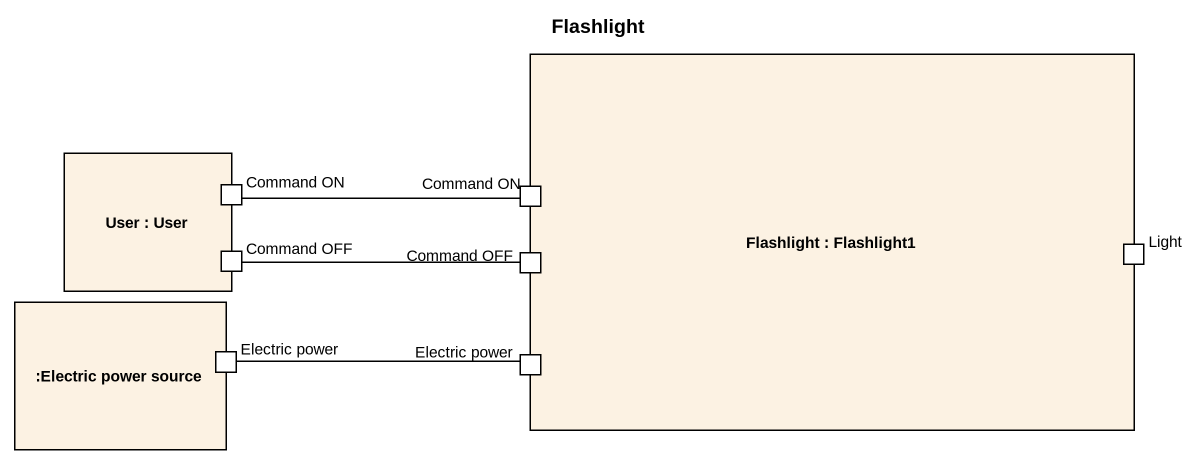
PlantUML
@startuml
title Flashlight
rectangle "Flashlight : Flashlight1" as Flashlight {
  port "Command ON" as Command_ON_2
  port "Command OFF" as Command_OFF_2
  port Light
  port "Electric power" as Electric_power_2
}
rectangle "User : User" as User {
  port "Command ON" as Command_ON
  port "Command OFF" as Command_OFF
}
rectangle ":Electric power source" as Electric_power_source {
  port "Electric power" as Electric_power
}
Command_ON -right- Command_ON_2
Command_OFF -right- Command_OFF_2
Electric_power -right- Electric_power_2
@enduml
